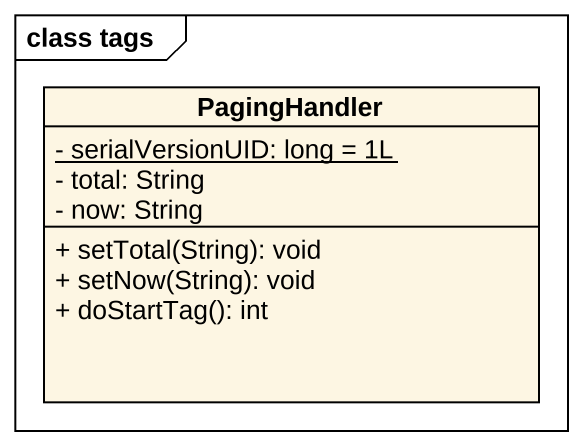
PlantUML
@startuml
mainframe class tags
hide circle
hide empty members
skinparam classAttributeIconSize 0
class PagingHandler {
  {static} - serialVersionUID: long = 1L
  - total: String
  - now: String
  + setTotal(String): void
  + setNow(String): void
  + doStartTag(): int
}
@enduml
